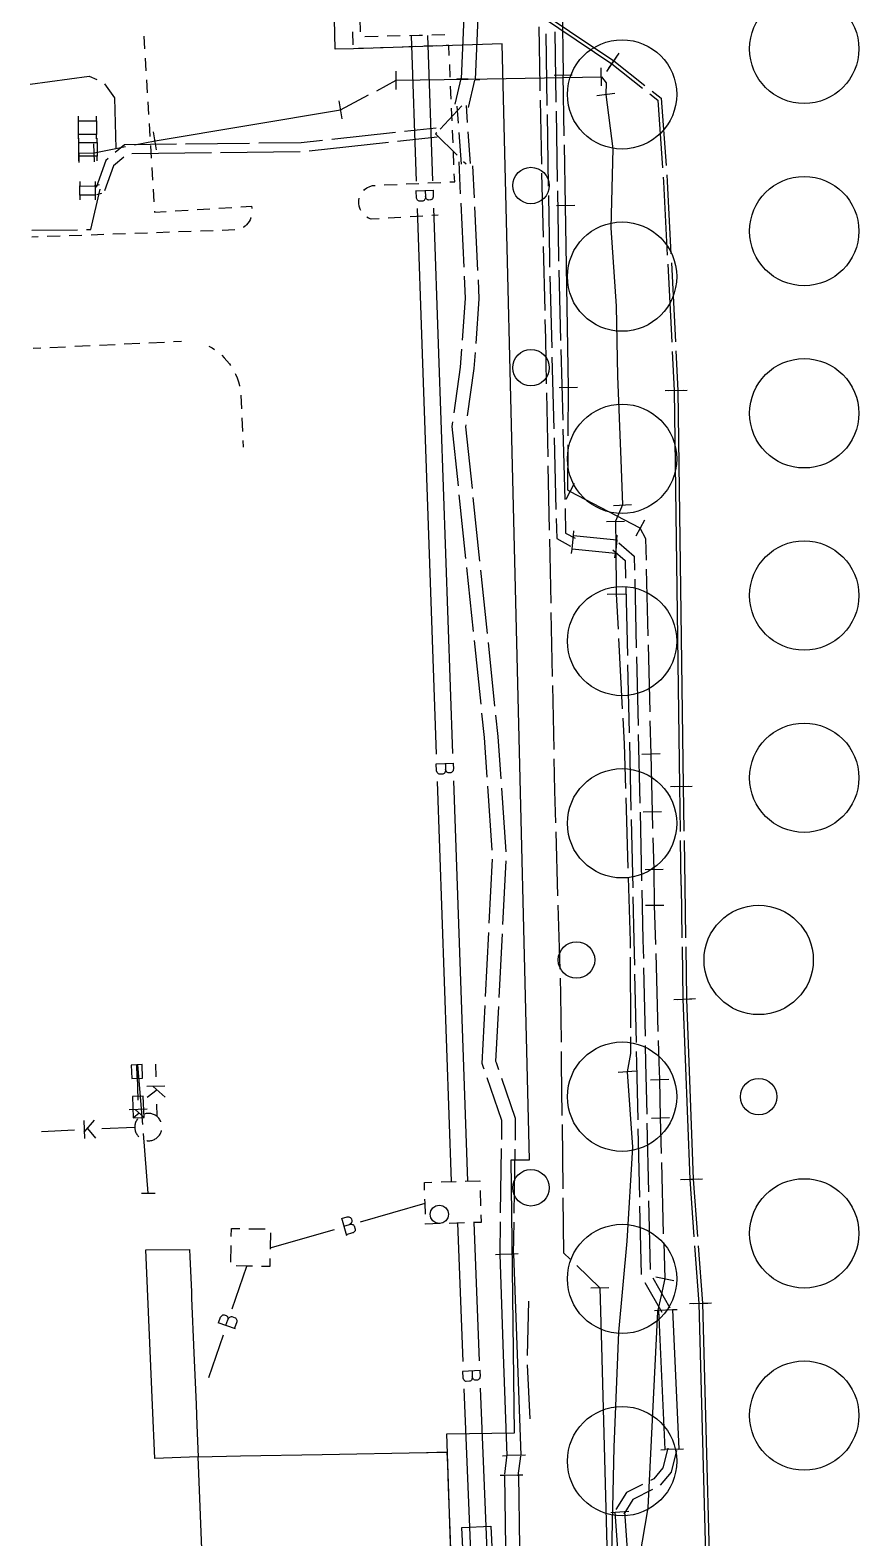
# Model space of a CAD drawing. Header units: metres. Extents: x 17721 to 17912, y 14015 to 15901.
# Drawn here: x 17761.7 to 17807.2, y 15401.1 to 15483.8 of the extents above; entities that cross this region are included whole.
import ezdxf

# ---------------------------------------------------------------- set-up
doc = ezdxf.new("R2010")
doc.units = ezdxf.units.M
for name, color, linetype in [('GC_BUILDING', 8, 'Continuous'), ('GC_CURB_EDGE', 1, 'Continuous'), ('GC_POWER_AXIS', 40, 'Continuous'), ('GC_RESULT_1F93603DB5', 3, 'Continuous'), ('GC_RESULT_5DD67F7FB9', 3, 'Continuous'), ('GC_SEWER_AXIS', 6, 'Continuous'), ('GC_SITE_BOUNDARY', 7, 'Continuous'), ('GC_TEST_GREEN_ZONE', 3, 'Continuous'), ('GC_WATER_AXIS', 5, 'Continuous')]:
    doc.layers.add(name, color=color, linetype=linetype)

msp = doc.modelspace()

# ---------------------------------------------------------------- linework, layer by layer
at = {"layer": 'GC_BUILDING'}
for points in [[(17770.892, 15407.273), (17770.961, 15405.537), (17768.576, 15405.439), (17768.452, 15408.362), (17768.089, 15416.895), (17770.491, 15416.907), (17770.508, 15416.51), (17770.59, 15414.581), (17770.605, 15414.233), (17770.733, 15411.239), (17770.847, 15408.405)], [(17773.626, 15391.792), (17771.511, 15391.703), (17771.49, 15392.235), (17770.961, 15405.537), (17773.29, 15405.58), (17777.769, 15405.664), (17783.5, 15405.77), (17783.594, 15405.772), (17784.057, 15405.781), (17784.62, 15405.791), (17784.645, 15405.104), (17784.688, 15403.884), (17784.792, 15400.987), (17784.914, 15397.608), (17785.01, 15394.935), (17785.134, 15391.463), (17784.464, 15391.447), (17784.278, 15391.443), (17784.244, 15392.242), (17778.143, 15391.984), (17777.827, 15391.97), (17774.106, 15391.813)]]:
    msp.add_lwpolyline(points, close=True, dxfattribs=at)
at = {"layer": 'GC_CURB_EDGE'}
for points in [[(17767.982, 15483.485), (17768.024, 15482.786)], [(17779.478, 15483.018), (17779.451, 15483.719)], [(17780.468, 15482.834), (17779.767, 15482.81)], [(17781.668, 15482.876), (17780.968, 15482.852)], [(17782.869, 15482.918), (17782.168, 15482.894)], [(17784.069, 15482.96), (17783.369, 15482.936)], [(17784.747, 15482.437), (17784.724, 15482.983), (17784.569, 15482.978)], [(17768.055, 15482.287), (17768.097, 15481.587)], [(17784.799, 15481.237), (17784.769, 15481.938)], [(17768.128, 15481.088), (17768.171, 15480.388)], [(17784.85, 15480.037), (17784.82, 15480.738)], [(17768.201, 15479.889), (17768.244, 15479.189)], [(17784.901, 15478.837), (17784.871, 15479.538)], [(17768.274, 15478.69), (17768.317, 15477.99)], [(17784.953, 15477.637), (17784.923, 15478.338)], [(17768.347, 15477.491), (17768.39, 15476.791)], [(17785.004, 15476.437), (17784.974, 15477.138)], [(17768.42, 15476.292), (17768.463, 15475.592)], [(17784.777, 15475.492), (17785.044, 15475.504), (17785.025, 15475.937)], [(17768.493, 15475.093), (17768.536, 15474.393)], [(17780.053, 15475.03), (17780.09, 15475.07), (17780.228, 15475.173), (17780.378, 15475.248), (17780.532, 15475.294), (17780.678, 15475.301)], [(17781.177, 15475.324), (17781.878, 15475.357)], [(17782.377, 15475.38), (17783.078, 15475.412)], [(17783.577, 15475.436), (17784.278, 15475.468)], [(17773.303, 15474.118), (17773.888, 15474.153), (17773.909, 15474.055), (17773.911, 15474.04)], [(17779.887, 15473.922), (17779.85, 15473.991), (17779.798, 15474.154), (17779.776, 15474.316), (17779.782, 15474.475), (17779.808, 15474.602)], [(17768.566, 15473.894), (17768.57, 15473.831), (17769.207, 15473.87)], [(17769.706, 15473.9), (17770.406, 15473.942)], [(17770.905, 15473.972), (17771.605, 15474.015)], [(17772.104, 15474.045), (17772.804, 15474.087)], [(17773.868, 15473.547), (17773.861, 15473.523), (17773.817, 15473.418), (17773.762, 15473.319), (17773.698, 15473.226), (17773.624, 15473.141), (17773.543, 15473.065), (17773.457, 15473), (17773.453, 15472.997)], [(17780.895, 15473.472), (17780.466, 15473.446), (17780.316, 15473.503), (17780.221, 15473.559)], [(17782.094, 15473.543), (17781.394, 15473.501)], [(17783.293, 15473.614), (17782.593, 15473.572)], [(17784.142, 15473.665), (17783.792, 15473.644)], [(17763.381, 15472.515), (17762.68, 15472.489)], [(17764.582, 15472.557), (17763.881, 15472.532)], [(17765.782, 15472.6), (17765.081, 15472.575)], [(17766.982, 15472.643), (17766.282, 15472.618)], [(17768.183, 15472.686), (17767.482, 15472.661)], [(17769.383, 15472.729), (17768.682, 15472.704)], [(17770.584, 15472.772), (17769.883, 15472.747)], [(17771.784, 15472.815), (17771.083, 15472.79)], [(17772.984, 15472.858), (17772.284, 15472.833)], [(17762.181, 15472.472), (17761.83, 15472.459)], [(17770.042, 15466.728), (17769.613, 15466.708)], [(17762.326, 15466.364), (17761.897, 15466.344)], [(17763.684, 15466.428), (17762.826, 15466.388)], [(17765.041, 15466.492), (17764.183, 15466.452)], [(17766.399, 15466.556), (17765.54, 15466.516)], [(17767.756, 15466.62), (17766.898, 15466.58)], [(17769.114, 15466.684), (17768.255, 15466.644)], [(17771.548, 15466.484), (17771.73, 15466.38), (17771.865, 15466.29)], [(17772.255, 15465.978), (17772.398, 15465.838), (17772.544, 15465.674), (17772.68, 15465.501), (17772.739, 15465.414)], [(17772.99, 15464.983), (17773.015, 15464.933), (17773.1, 15464.732), (17773.172, 15464.528), (17773.23, 15464.321), (17773.238, 15464.283)], [(17773.31, 15463.789), (17773.342, 15463.045)], [(17773.364, 15462.546), (17773.396, 15461.802)], [(17773.417, 15461.303), (17773.434, 15460.931)]]:
    msp.add_lwpolyline(points, dxfattribs=at)
at = {"layer": 'GC_POWER_AXIS'}
for points in [[(17785.416, 15481.152), (17785.764, 15489.255), (17786.514, 15489.223), (17786.166, 15481.12)], [(17764.387, 15478.847), (17765.388, 15478.848), (17765.388, 15478.098), (17764.388, 15478.097)], [(17764.416, 15476.898), (17764.416, 15477.648), (17765.416, 15477.647), (17765.416, 15476.897)], [(17764.469, 15474.768), (17764.47, 15475.268), (17765.314, 15475.266), (17765.314, 15474.766)], [(17791.491, 15455.343), (17791.565, 15456.089), (17793.942, 15455.851), (17793.868, 15455.105)], [(17787.532, 15416.649), (17788.282, 15416.675), (17788.478, 15411.164), (17788.676, 15405.621), (17787.926, 15405.595), (17787.728, 15411.138)], [(17796.26, 15413.573), (17797.01, 15413.607), (17797.356, 15405.958), (17796.606, 15405.924)], [(17787.789, 15404.531), (17788.539, 15404.545), (17788.609, 15400.559), (17787.859, 15400.545)], [(17793.863, 15402.49), (17794.361, 15402.526), (17794.994, 15393.626), (17794.496, 15393.59)]]:
    msp.add_lwpolyline(points, close=True, dxfattribs=at)
for points in [[(17788.324, 15487.963), (17788.39, 15486.19), (17788.8, 15485.24), (17793.68, 15481.97), (17795.361, 15480.637)], [(17788.515, 15488.057), (17788.58, 15486.24), (17788.92, 15485.4), (17793.79, 15482.14), (17795.489, 15480.789)], [(17790.917, 15487.799), (17790.953, 15485.335), (17791.002, 15481.345)], [(17789.736, 15480.482), (17789.73, 15480.75), (17789.687, 15483.999)], [(17790.044, 15483.619), (17790.108, 15479.685)], [(17790.542, 15483.735), (17790.605, 15479.873)], [(17793.512, 15481.725), (17794.068, 15482.555)], [(17793.104, 15480.76), (17793.087, 15481.76)], [(17793.402, 15481.555), (17793.958, 15482.385)], [(17761.739, 15480.864), (17764.977, 15481.3), (17765.392, 15481.105)], [(17765.826, 15480.871), (17766.377, 15480.1), (17766.441, 15477.323)], [(17780.763, 15480.499), (17781.832, 15481.069), (17785.791, 15481.136), (17793.096, 15481.26), (17793.368, 15480.927), (17793.348, 15480.294), (17793.719, 15477.303), (17793.614, 15472.964), (17793.906, 15468.682), (17793.975, 15464.832), (17794.164, 15460.234), (17794.258, 15457.763), (17793.873, 15456.871), (17793.888, 15455.493), (17793.916, 15452.877), (17794.017, 15450.942)], [(17781.84, 15480.569), (17781.823, 15481.568)], [(17785.073, 15479.755), (17785.427, 15481.246)], [(17785.167, 15481.163), (17785.416, 15481.152)], [(17785.803, 15479.581), (17786.157, 15481.072)], [(17786.166, 15481.12), (17786.416, 15481.109)], [(17791.502, 15481.351), (17790.502, 15481.339)], [(17791.062, 15478.02), (17791.002, 15481.345)], [(17768.6, 15477.754), (17778.777, 15479.441), (17780.322, 15480.264)], [(17778.859, 15478.948), (17778.696, 15479.934)], [(17789.826, 15476.467), (17789.747, 15479.983)], [(17792.852, 15480.233), (17793.844, 15480.356)], [(17795.753, 15480.327), (17796.19, 15479.98), (17796.456, 15476.258)], [(17795.88, 15480.477), (17796.38, 15480.08), (17796.647, 15476.387)], [(17785.438, 15479.668), (17784.243, 15478.39)], [(17785.256, 15478.708), (17785.189, 15479.65)], [(17785.755, 15478.744), (17785.687, 15479.686)], [(17790.116, 15479.185), (17790.18, 15475.251)], [(17790.613, 15479.373), (17790.676, 15475.511)], [(17764.387, 15478.847), (17764.387, 15479.097)], [(17765.387, 15478.848), (17765.387, 15479.098)], [(17784.031, 15478.441), (17782.284, 15478.251)], [(17764.388, 15477.847), (17764.388, 15478.097)], [(17764.434, 15476.565), (17764.409, 15477.565)], [(17764.416, 15477.648), (17764.416, 15477.898)], [(17765.266, 15476.586), (17765.241, 15477.585)], [(17765.388, 15477.848), (17765.388, 15478.098)], [(17765.416, 15477.647), (17765.416, 15477.897)], [(17769.773, 15477.558), (17766.926, 15477.525), (17766.412, 15477.1)], [(17767.46, 15477.527), (17768.6, 15477.754)], [(17768.682, 15477.261), (17768.518, 15478.248)], [(17773.788, 15477.604), (17770.273, 15477.563)], [(17777.795, 15477.764), (17776.617, 15477.636), (17774.288, 15477.61)], [(17781.414, 15477.654), (17777.065, 15477.182)], [(17781.787, 15478.197), (17778.292, 15477.818)], [(17784.085, 15477.943), (17781.911, 15477.708)], [(17784.058, 15478.192), (17783.998, 15478.128), (17785.181, 15476.96)], [(17785.417, 15476.464), (17785.292, 15478.21)], [(17785.915, 15476.5), (17785.79, 15478.245)], [(17791.269, 15461.565), (17791.286, 15464.196), (17791.131, 15474.195), (17791.071, 15477.52)], [(17764.415, 15476.648), (17764.415, 15476.898)], [(17764.421, 15477.065), (17765.254, 15477.085)], [(17765.254, 15477.085), (17766.441, 15477.323)], [(17766.027, 15476.781), (17765.894, 15476.671), (17765.356, 15475.18)], [(17765.415, 15476.647), (17765.415, 15476.897)], [(17766.887, 15476.844), (17766.318, 15476.373), (17765.826, 15475.01)], [(17766.441, 15477.323), (17766.97, 15477.429)], [(17771.694, 15477.08), (17767.321, 15477.029)], [(17776.568, 15477.136), (17772.194, 15477.085)], [(17785.369, 15474.83), (17785.286, 15476.587)], [(17785.537, 15476.609), (17785.666, 15476.482)], [(17786.13, 15474.627), (17786.046, 15476.377)], [(17789.916, 15472.451), (17789.837, 15475.967)], [(17796.683, 15475.888), (17796.71, 15475.51), (17796.914, 15471.552)], [(17764.471, 15475.517), (17764.47, 15475.267)], [(17764.84, 15472.873), (17765.076, 15472.876), (17765.591, 15475.095)], [(17765.522, 15475.335), (17765.245, 15475.256)], [(17765.315, 15475.516), (17765.315, 15475.266)], [(17790.684, 15475.011), (17790.744, 15471.32), (17790.748, 15471.148)], [(17796.492, 15475.759), (17796.51, 15475.5), (17796.717, 15471.475)], [(17764.469, 15474.767), (17764.469, 15474.517)], [(17765.314, 15474.766), (17765.313, 15474.516)], [(17765.66, 15474.855), (17765.383, 15474.776)], [(17785.561, 15470.816), (17785.393, 15474.33)], [(17790.188, 15474.751), (17790.244, 15471.31), (17790.257, 15470.816)], [(17791.631, 15474.203), (17790.631, 15474.187)], [(17786.321, 15470.626), (17786.154, 15474.127)], [(17761.826, 15472.836), (17764.34, 15472.867)], [(17790.006, 15468.435), (17789.927, 15471.951)], [(17796.743, 15470.976), (17796.964, 15466.691)], [(17796.939, 15471.053), (17797.163, 15466.717)], [(17785.477, 15466.805), (17785.643, 15469.086), (17785.585, 15470.316)], [(17786.216, 15466.629), (17786.395, 15469.076), (17786.345, 15470.127)], [(17790.27, 15470.317), (17790.372, 15466.383)], [(17790.761, 15470.648), (17790.862, 15466.787)], [(17790.091, 15464.419), (17790.04, 15466.9), (17790.017, 15467.935)], [(17785.015, 15462.816), (17785.369, 15465.332), (17785.44, 15466.307)], [(17785.749, 15462.654), (17786.115, 15465.252), (17786.179, 15466.131)], [(17790.385, 15465.883), (17790.487, 15461.95)], [(17790.875, 15466.287), (17790.975, 15462.425)], [(17796.99, 15466.192), (17797.1, 15464.05), (17797.39, 15442.33), (17797.429, 15439.853)], [(17797.188, 15466.218), (17797.3, 15464.05), (17797.59, 15442.33), (17797.631, 15439.855)], [(17790.173, 15460.403), (17790.101, 15463.919)], [(17791.786, 15464.204), (17790.786, 15464.188)], [(17796.6, 15464.043), (17797.6, 15464.057)], [(17796.8, 15464.043), (17797.8, 15464.057)], [(17785.246, 15458.822), (17784.909, 15462.065), (17784.945, 15462.32)], [(17786.016, 15458.673), (17785.665, 15462.051), (17785.68, 15462.158)], [(17790.988, 15461.925), (17791.088, 15458.064)], [(17790.5, 15461.45), (17790.602, 15457.516)], [(17795.567, 15454.741), (17795.539, 15455.904), (17795.227, 15456.494), (17791.374, 15458.506), (17791.25, 15458.575), (17791.266, 15461.065)], [(17790.256, 15456.387), (17790.184, 15459.903)], [(17791.605, 15458.949), (17791.143, 15458.063)], [(17785.661, 15454.825), (17785.298, 15458.325)], [(17786.429, 15454.689), (17786.067, 15458.175)], [(17793.758, 15457.744), (17794.758, 15457.782)], [(17790.615, 15457.016), (17790.644, 15455.922), (17791.406, 15455.498)], [(17791.101, 15457.564), (17791.136, 15456.22), (17791.65, 15455.934)], [(17793.373, 15456.866), (17794.373, 15456.877)], [(17795.458, 15456.937), (17794.996, 15456.051)], [(17791.565, 15456.089), (17791.59, 15456.338)], [(17793.942, 15455.851), (17793.967, 15456.1)], [(17790.339, 15452.372), (17790.266, 15455.888)], [(17791.466, 15455.094), (17791.49, 15455.343)], [(17793.725, 15455.303), (17794.407, 15454.724), (17794.429, 15453.745)], [(17794.05, 15455.683), (17794.901, 15454.96), (17794.919, 15454.194)], [(17786.076, 15450.828), (17785.713, 15454.328)], [(17793.843, 15454.856), (17793.867, 15455.105)], [(17786.843, 15450.705), (17786.481, 15454.192)], [(17794.93, 15453.694), (17795.016, 15449.929)], [(17795.668, 15450.581), (17795.579, 15454.241)], [(17793.416, 15452.872), (17794.416, 15452.883)], [(17794.44, 15453.245), (17794.525, 15449.5)], [(17790.421, 15448.356), (17790.349, 15451.872)], [(17786.491, 15446.831), (17786.128, 15450.331)], [(17787.257, 15446.722), (17786.895, 15450.208)], [(17794.043, 15450.443), (17794.246, 15446.572)], [(17795.027, 15449.429), (17795.113, 15445.664)], [(17795.769, 15446.42), (17795.68, 15450.081)], [(17794.537, 15449), (17794.622, 15445.254)], [(17790.504, 15444.34), (17790.431, 15447.856)], [(17786.831, 15442.828), (17786.681, 15445.001), (17786.543, 15446.334)], [(17787.59, 15442.731), (17787.429, 15445.065), (17787.308, 15446.224)], [(17794.272, 15446.072), (17794.346, 15444.658), (17794.422, 15442.2)], [(17795.927, 15440.004), (17795.899, 15440.913), (17795.825, 15444.09), (17795.781, 15445.92)], [(17794.633, 15444.754), (17794.718, 15441.009)], [(17795.124, 15445.164), (17795.21, 15441.399)], [(17790.6, 15440.324), (17790.55, 15442.08), (17790.514, 15443.84)], [(17796.325, 15444.102), (17795.325, 15444.078)], [(17787.108, 15438.819), (17786.866, 15442.329)], [(17787.865, 15438.735), (17787.624, 15442.232)], [(17796.89, 15442.323), (17797.89, 15442.337)], [(17797.09, 15442.323), (17798.09, 15442.337)], [(17794.437, 15441.7), (17794.556, 15437.826)], [(17794.73, 15440.509), (17794.815, 15436.763)], [(17795.221, 15440.9), (17795.306, 15437.135)], [(17796.399, 15440.925), (17795.399, 15440.901)], [(17790.715, 15436.309), (17790.615, 15439.824)], [(17796.084, 15433.648), (17796.022, 15435.785), (17795.998, 15437.755), (17795.943, 15439.504)], [(17797.475, 15436.877), (17797.436, 15439.354)], [(17797.639, 15439.355), (17797.68, 15436.88), (17797.722, 15434.016)], [(17786.943, 15434.806), (17787.128, 15438.32)], [(17787.69, 15434.736), (17787.875, 15438.236)], [(17796.498, 15437.761), (17795.498, 15437.749)], [(17794.572, 15437.326), (17794.68, 15433.817), (17794.682, 15433.451)], [(17794.826, 15436.263), (17794.88, 15433.891), (17794.91, 15432.518)], [(17795.318, 15436.635), (17795.38, 15433.903), (17795.402, 15432.87)], [(17797.475, 15436.877), (17797.519, 15434.009)], [(17790.831, 15432.294), (17790.73, 15435.809)], [(17796.522, 15435.791), (17795.522, 15435.779)], [(17786.738, 15430.793), (17786.917, 15434.307)], [(17787.486, 15430.736), (17787.664, 15434.237)], [(17794.684, 15432.951), (17794.704, 15429.075)], [(17796.223, 15428.874), (17796.099, 15433.148)], [(17797.527, 15433.51), (17797.571, 15430.642), (17797.946, 15420.763), (17798.175, 15417.607)], [(17797.729, 15433.517), (17797.771, 15430.653), (17798.145, 15420.774), (17798.375, 15417.615)], [(17794.92, 15432.018), (17795.001, 15428.272)], [(17795.413, 15432.37), (17795.494, 15428.605)], [(17790.902, 15428.278), (17790.87, 15430.92), (17790.845, 15431.794)], [(17786.662, 15426.798), (17786.628, 15426.896), (17786.551, 15427.12), (17786.712, 15430.294)], [(17797.071, 15430.623), (17798.071, 15430.661)], [(17797.271, 15430.634), (17798.271, 15430.672)], [(17787.468, 15426.763), (17787.337, 15427.142), (17787.307, 15427.228), (17787.46, 15430.237)], [(17790.248, 15356.895), (17790.28, 15357.36), (17790.899, 15359.139), (17791.448, 15360.216), (17791.521, 15362.139), (17791.642, 15367.42), (17792.468, 15372.843), (17793.044, 15380.45), (17793.402, 15386.364), (17793.634, 15393.157), (17793.652, 15399.403), (17793.804, 15406.066), (17794.064, 15412.365), (17794.505, 15417.367), (17794.816, 15422.518), (17794.523, 15426.655), (17794.711, 15427.665), (17794.706, 15428.575)], [(17795.505, 15428.105), (17795.525, 15427.167), (17795.586, 15424.34)], [(17796.396, 15422.176), (17796.344, 15424.133), (17796.299, 15426.237), (17796.272, 15427.179), (17796.237, 15428.374)], [(17767.916, 15423.771), (17767.652, 15427.043)], [(17790.95, 15424.261), (17790.916, 15427.087), (17790.908, 15427.778)], [(17795.012, 15427.772), (17795.025, 15427.156), (17795.093, 15424.027)], [(17787.624, 15422.944), (17787.639, 15423.981), (17786.826, 15426.326)], [(17788.374, 15422.913), (17788.391, 15424.101), (17787.632, 15426.291)], [(17795.022, 15426.69), (17794.024, 15426.619)], [(17795.799, 15426.226), (17796.799, 15426.248)], [(17790.998, 15420.245), (17790.956, 15423.761)], [(17795.597, 15423.84), (17795.678, 15420.075)], [(17795.844, 15424.122), (17796.844, 15424.144)], [(17768.22, 15420), (17767.956, 15423.273)], [(17795.103, 15423.527), (17795.184, 15419.781)], [(17787.565, 15418.926), (17787.617, 15422.445)], [(17788.315, 15418.909), (17788.366, 15422.413)], [(17796.514, 15417.763), (17796.409, 15421.677)], [(17797.446, 15420.744), (17798.446, 15420.782)], [(17797.645, 15420.755), (17798.645, 15420.793)], [(17767.845, 15420), (17768.595, 15420)], [(17791.38, 15416.373), (17791.04, 15416.7), (17791.004, 15419.745)], [(17795.689, 15419.575), (17795.77, 15415.81)], [(17795.195, 15419.281), (17795.276, 15415.535)], [(17787.532, 15416.667), (17787.558, 15418.427)], [(17788.282, 15416.657), (17788.308, 15418.409)], [(17796.527, 15417.264), (17796.579, 15415.307), (17796.377, 15414.388), (17796.181, 15413.497), (17795.644, 15402.74), (17794.221, 15394.338), (17792.341, 15369.457), (17791.913, 15363.812), (17792.53, 15362.011)], [(17798.212, 15417.109), (17798.441, 15413.953), (17799.022, 15392.59), (17799.845, 15362.351), (17799.687, 15360.608)], [(17798.411, 15417.117), (17798.641, 15413.958), (17799.222, 15392.595), (17800.045, 15362.349), (17799.825, 15360.613)], [(17787.283, 15416.64), (17787.532, 15416.649)], [(17788.282, 15416.676), (17788.532, 15416.684)], [(17791.741, 15416.027), (17793.01, 15414.81), (17793.096, 15411.598), (17793.7, 15388.95), (17793.783, 15369.486), (17793.81, 15363.09), (17793.905, 15361.316)], [(17796.091, 15415.414), (17797.067, 15415.2)], [(17792.51, 15414.797), (17793.51, 15414.823)], [(17795.487, 15415.091), (17796.418, 15413.466)], [(17795.916, 15415.348), (17796.852, 15413.714)], [(17789.092, 15414.07), (17789.022, 15411.086)], [(17797.941, 15413.939), (17798.941, 15413.967)], [(17798.141, 15413.944), (17799.141, 15413.972)], [(17796.011, 15413.562), (17796.26, 15413.573)], [(17797.01, 15413.607), (17797.259, 15413.618)], [(17789.021, 15410.587), (17789.172, 15407.606)], [(17787.677, 15405.586), (17787.926, 15405.595)], [(17787.792, 15404.586), (17787.929, 15405.656)], [(17788.536, 15404.49), (17788.673, 15405.56)], [(17788.676, 15405.622), (17788.926, 15405.631)], [(17796.739, 15406.003), (17796.463, 15404.925), (17795.972, 15404.325), (17795.8, 15404.239)], [(17797.223, 15405.879), (17796.921, 15404.693), (17796.33, 15403.972)], [(17796.357, 15405.913), (17796.606, 15405.924)], [(17797.356, 15405.958), (17797.605, 15405.969)], [(17787.539, 15404.527), (17787.789, 15404.532)], [(17788.539, 15404.545), (17788.789, 15404.549)], [(17795.353, 15404.015), (17794.479, 15403.579), (17793.899, 15402.639)], [(17795.898, 15403.729), (17794.829, 15403.195), (17794.325, 15402.377)], [(17793.613, 15402.473), (17793.863, 15402.491)], [(17794.361, 15402.526), (17794.611, 15402.544)]]:
    msp.add_lwpolyline(points, dxfattribs=at)
at = {"layer": 'GC_RESULT_1F93603DB5', "true_color": 0x2c7553}
for centre in [(17804.232, 15482.794), (17794.232, 15480.294), (17804.232, 15472.794), (17794.232, 15470.294), (17804.232, 15462.794), (17794.232, 15460.294), (17804.232, 15452.794), (17794.232, 15450.294), (17804.232, 15442.794), (17794.232, 15440.294), (17801.732, 15432.794), (17794.232, 15425.294), (17804.232, 15417.794), (17794.232, 15415.294), (17804.232, 15407.794), (17794.232, 15405.294)]:
    msp.add_circle(centre, 3, dxfattribs=at)
at = {"layer": 'GC_RESULT_5DD67F7FB9', "true_color": 0x9b704a}
for centre in [(17789.232, 15475.294), (17789.232, 15465.294), (17791.732, 15432.794), (17801.732, 15425.294), (17789.232, 15420.294)]:
    msp.add_circle(centre, 1, dxfattribs=at)
at = {"layer": 'GC_SEWER_AXIS'}
for points in [[(17767.288, 15427.03), (17767.313, 15426.292), (17767.913, 15426.313), (17767.888, 15427.051)], [(17767.349, 15425.304), (17767.392, 15424.133), (17767.991, 15424.155), (17767.948, 15425.326)]]:
    msp.add_lwpolyline(points, close=True, dxfattribs=at)
for points in [[(17767.612, 15426.341), (17767.588, 15427.041), (17767.63, 15425.81), (17767.656, 15425.11)], [(17768.62, 15427.086), (17768.638, 15426.386)], [(17769.135, 15425.87), (17768.145, 15425.845)], [(17768.704, 15425.669), (17768.16, 15425.245)], [(17768.498, 15425.854), (17769.15, 15425.27)], [(17768.159, 15424.6), (17767.169, 15424.564)], [(17767.522, 15424.577), (17768.004, 15424.156)], [(17768.676, 15424.887), (17768.693, 15424.216)], [(17764.68, 15423.979), (17764.726, 15422.99)], [(17764.709, 15423.342), (17765.28, 15424.007)], [(17767.731, 15424.394), (17767.404, 15424.133)], [(17767.632, 15424.073), (17767.624, 15424.064), (17767.595, 15424.02), (17767.569, 15423.975), (17767.546, 15423.928), (17767.527, 15423.879), (17767.511, 15423.829), (17767.498, 15423.779), (17767.489, 15423.727), (17767.484, 15423.675), (17767.482, 15423.623)], [(17768.693, 15424.216), (17768.65, 15424.247), (17768.606, 15424.274), (17768.56, 15424.299), (17768.512, 15424.32), (17768.462, 15424.338), (17768.412, 15424.352), (17768.361, 15424.363), (17768.309, 15424.37), (17768.257, 15424.374), (17768.204, 15424.373), (17768.152, 15424.37), (17768.1, 15424.362), (17768.049, 15424.351), (17768.038, 15424.348)], [(17768.921, 15423.919), (17768.917, 15423.93), (17768.894, 15423.977), (17768.867, 15424.023), (17768.838, 15424.066), (17768.806, 15424.107), (17768.771, 15424.146), (17768.733, 15424.182), (17768.693, 15424.216)], [(17762.365, 15423.389), (17764.175, 15423.471)], [(17764.89, 15423.553), (17765.325, 15423.017)], [(17765.673, 15423.54), (17767.482, 15423.623)], [(17767.482, 15423.623), (17767.484, 15423.57), (17767.489, 15423.518), (17767.499, 15423.467), (17767.511, 15423.416), (17767.528, 15423.366), (17767.547, 15423.318), (17767.57, 15423.271), (17767.597, 15423.225), (17767.626, 15423.182), (17767.658, 15423.141), (17767.693, 15423.102), (17767.702, 15423.094)], [(17768.143, 15422.88), (17768.155, 15422.878), (17768.207, 15422.874), (17768.26, 15422.875), (17768.312, 15422.878), (17768.364, 15422.886), (17768.415, 15422.897), (17768.465, 15422.911), (17768.514, 15422.929), (17768.562, 15422.95), (17768.608, 15422.975), (17768.653, 15423.003), (17768.695, 15423.034), (17768.735, 15423.068), (17768.772, 15423.104), (17768.807, 15423.143), (17768.84, 15423.184), (17768.869, 15423.228), (17768.895, 15423.273), (17768.918, 15423.32), (17768.937, 15423.369), (17768.953, 15423.419), (17768.956, 15423.43)]]:
    msp.add_lwpolyline(points, dxfattribs=at)
at = {"layer": 'GC_SITE_BOUNDARY'}
msp.add_lwpolyline([(17792.559, 15282.734), (17791.607, 15285.234), (17793.367, 15287.293), (17793.334, 15316.706), (17793.069, 15320.849), (17792.967, 15322.451), (17792.636, 15363.983), (17792.416, 15370.926), (17785.206, 15370.654), (17785.07, 15374.668), (17792.249, 15374.949), (17791.675, 15391.611), (17785.134, 15391.464), (17784.62, 15406.791), (17788.335, 15406.838), (17788.154, 15421.826), (17789.147, 15421.825), (17787.648, 15483.064), (17779.486, 15482.803), (17778.486, 15482.776), (17778.297, 15491.089)], dxfattribs=at)
at = {"layer": 'GC_TEST_GREEN_ZONE'}
msp.add_lwpolyline([(17792.559, 15282.734), (17791.607, 15285.234), (17793.367, 15287.293), (17793.334, 15316.706), (17793.069, 15320.849), (17792.967, 15322.451), (17792.636, 15363.983), (17792.416, 15370.926), (17785.206, 15370.654), (17785.07, 15374.668), (17792.249, 15374.949), (17791.675, 15391.611), (17785.134, 15391.464), (17784.62, 15406.791), (17788.335, 15406.838), (17788.154, 15421.826), (17789.147, 15421.825), (17787.648, 15483.064), (17779.486, 15482.803), (17778.486, 15482.776), (17778.297, 15491.089)], dxfattribs=at)
at = {"layer": 'GC_WATER_AXIS'}
for points in [[(17779.878, 15483.728), (17779.857, 15484.451)], [(17780.837, 15483.476), (17780.114, 15483.461)], [(17782.06, 15483.503), (17781.337, 15483.487)], [(17783.283, 15483.529), (17783.1, 15483.525), (17782.56, 15483.514)], [(17782.65, 15483.517), (17782.931, 15475.532)], [(17783.55, 15483.533), (17783.831, 15475.556)], [(17784.506, 15483.555), (17783.783, 15483.54)], [(17783.897, 15475.02), (17782.9, 15474.985)], [(17783.445, 15474.683), (17783.442, 15474.644), (17783.44, 15474.61), (17783.426, 15474.561), (17783.411, 15474.531), (17783.393, 15474.502), (17783.362, 15474.471), (17783.328, 15474.45), (17783.296, 15474.439), (17783.106, 15474.432), (17783.087, 15474.436), (17783.061, 15474.446), (17783.03, 15474.465), (17783.001, 15474.496), (17782.981, 15474.523), (17782.959, 15474.569), (17782.949, 15474.597), (17782.945, 15474.624), (17782.933, 15474.986)], [(17783.433, 15475.004), (17783.445, 15474.683)], [(17783.861, 15475.019), (17783.872, 15474.7), (17783.867, 15474.67), (17783.85, 15474.619), (17783.824, 15474.572), (17783.81, 15474.553), (17783.792, 15474.535), (17783.768, 15474.519), (17783.738, 15474.505), (17783.724, 15474.501), (17783.608, 15474.497), (17783.585, 15474.502), (17783.555, 15474.514), (17783.534, 15474.528), (17783.513, 15474.544), (17783.491, 15474.571), (17783.471, 15474.606), (17783.457, 15474.637), (17783.445, 15474.683)], [(17782.984, 15474.033), (17783.265, 15466.049), (17784.033, 15444.089)], [(17783.884, 15474.057), (17784.164, 15466.08), (17784.932, 15444.121)], [(17784.999, 15443.581), (17784.002, 15443.546)], [(17784.546, 15443.244), (17784.544, 15443.205), (17784.541, 15443.171), (17784.528, 15443.122), (17784.512, 15443.092), (17784.495, 15443.063), (17784.464, 15443.032), (17784.429, 15443.011), (17784.398, 15443), (17784.207, 15442.994), (17784.189, 15442.997), (17784.162, 15443.007), (17784.132, 15443.026), (17784.102, 15443.057), (17784.083, 15443.084), (17784.061, 15443.13), (17784.05, 15443.158), (17784.047, 15443.185), (17784.034, 15443.547)], [(17784.535, 15443.565), (17784.546, 15443.244)], [(17784.962, 15443.58), (17784.973, 15443.261), (17784.969, 15443.231), (17784.952, 15443.18), (17784.926, 15443.133), (17784.911, 15443.113), (17784.893, 15443.096), (17784.869, 15443.08), (17784.84, 15443.066), (17784.825, 15443.062), (17784.71, 15443.058), (17784.687, 15443.063), (17784.657, 15443.075), (17784.636, 15443.089), (17784.615, 15443.105), (17784.593, 15443.132), (17784.573, 15443.167), (17784.559, 15443.198), (17784.546, 15443.244)], [(17784.085, 15442.59), (17784.854, 15420.631)], [(17784.985, 15442.622), (17785.753, 15420.663)], [(17783.392, 15420.17), (17783.379, 15420.586), (17783.795, 15420.599)], [(17784.294, 15420.615), (17785.126, 15420.641)], [(17785.626, 15420.657), (17786.418, 15420.682), (17786.419, 15420.643)], [(17783.434, 15418.839), (17783.415, 15419.443), (17783.408, 15419.671)], [(17786.435, 15420.143), (17786.461, 15419.311)], [(17779.883, 15418.428), (17783.415, 15419.443)], [(17786.477, 15418.811), (17786.49, 15418.396), (17786.074, 15418.382)], [(17772.783, 15417.618), (17772.791, 15418.068), (17773.241, 15418.059)], [(17773.741, 15418.05), (17774.641, 15418.033)], [(17774.91, 15416.998), (17778.442, 15418.013)], [(17778.825, 15418.641), (17779.101, 15417.682)], [(17778.835, 15418.606), (17779.141, 15418.694), (17779.172, 15418.697), (17779.225, 15418.693), (17779.278, 15418.679), (17779.3, 15418.669), (17779.321, 15418.656), (17779.342, 15418.637), (17779.363, 15418.612), (17779.371, 15418.598), (17779.403, 15418.487), (17779.404, 15418.464), (17779.399, 15418.432), (17779.391, 15418.408), (17779.38, 15418.383), (17779.359, 15418.356), (17779.33, 15418.328), (17779.303, 15418.307), (17779.262, 15418.283)], [(17778.953, 15418.195), (17779.262, 15418.283)], [(17779.262, 15418.283), (17779.3, 15418.291), (17779.333, 15418.296), (17779.384, 15418.295), (17779.418, 15418.287), (17779.45, 15418.277), (17779.487, 15418.255), (17779.517, 15418.226), (17779.534, 15418.199), (17779.587, 15418.016), (17779.589, 15417.997), (17779.585, 15417.968), (17779.574, 15417.934), (17779.551, 15417.898), (17779.529, 15417.873), (17779.49, 15417.84), (17779.466, 15417.823), (17779.44, 15417.813), (17779.092, 15417.713)], [(17784.243, 15418.325), (17783.451, 15418.3), (17783.45, 15418.339)], [(17785.575, 15418.367), (17784.743, 15418.34)], [(17785.191, 15418.351), (17785.493, 15410.763)], [(17786.091, 15418.387), (17786.392, 15410.799)], [(17772.756, 15416.218), (17772.773, 15417.118)], [(17774.926, 15417.817), (17774.91, 15416.998)], [(17774.899, 15416.417), (17774.891, 15415.967), (17774.441, 15415.976)], [(17774.91, 15416.998), (17774.909, 15416.917)], [(17772.83, 15413.644), (17773.631, 15415.991)], [(17773.941, 15415.985), (17773.631, 15415.991), (17773.041, 15416.002)], [(17772.084, 15412.886), (17772.187, 15413.188), (17772.202, 15413.215), (17772.236, 15413.256), (17772.277, 15413.291), (17772.298, 15413.304), (17772.321, 15413.314), (17772.348, 15413.32), (17772.381, 15413.323), (17772.396, 15413.322), (17772.506, 15413.284), (17772.525, 15413.272), (17772.549, 15413.25), (17772.564, 15413.229), (17772.578, 15413.206), (17772.588, 15413.173), (17772.595, 15413.134), (17772.597, 15413.099), (17772.592, 15413.052)], [(17772.489, 15412.748), (17772.592, 15413.052)], [(17772.592, 15413.052), (17772.608, 15413.088), (17772.623, 15413.118), (17772.653, 15413.159), (17772.678, 15413.182), (17772.705, 15413.203), (17772.745, 15413.221), (17772.785, 15413.229), (17772.818, 15413.227), (17772.998, 15413.166), (17773.014, 15413.156), (17773.036, 15413.137), (17773.057, 15413.108), (17773.074, 15413.069), (17773.082, 15413.036), (17773.087, 15412.986), (17773.086, 15412.956), (17773.08, 15412.929), (17772.962, 15412.586)], [(17771.544, 15409.878), (17772.345, 15412.225)], [(17772.049, 15412.898), (17772.993, 15412.576)], [(17786.461, 15410.259), (17785.465, 15410.22)], [(17786.01, 15409.92), (17786.008, 15409.881), (17786.006, 15409.847), (17785.993, 15409.798), (17785.977, 15409.768), (17785.96, 15409.739), (17785.929, 15409.708), (17785.894, 15409.686), (17785.863, 15409.675), (17785.673, 15409.668), (17785.654, 15409.671), (17785.627, 15409.681), (17785.597, 15409.7), (17785.567, 15409.731), (17785.548, 15409.758), (17785.525, 15409.804), (17785.515, 15409.832), (17785.512, 15409.859), (17785.497, 15410.221)], [(17785.998, 15410.241), (17786.01, 15409.92)], [(17786.425, 15410.258), (17786.437, 15409.939), (17786.433, 15409.909), (17786.416, 15409.858), (17786.39, 15409.81), (17786.376, 15409.791), (17786.358, 15409.774), (17786.334, 15409.758), (17786.305, 15409.743), (17786.29, 15409.739), (17786.175, 15409.735), (17786.152, 15409.739), (17786.122, 15409.751), (17786.101, 15409.765), (17786.079, 15409.781), (17786.058, 15409.808), (17786.038, 15409.843), (17786.023, 15409.874), (17786.01, 15409.92)], [(17785.553, 15409.264), (17785.855, 15401.676), (17786.071, 15396.242)], [(17786.452, 15409.3), (17786.754, 15401.712)], [(17786.754, 15401.712), (17786.97, 15396.278)]]:
    msp.add_lwpolyline(points, dxfattribs=at)
for points in [[(17783.7, 15418.84), (17783.71, 15418.941), (17783.739, 15419.035), (17783.846, 15419.194), (17784.005, 15419.301), (17784.099, 15419.33), (17784.2, 15419.34), (17784.301, 15419.33), (17784.395, 15419.301), (17784.554, 15419.194), (17784.661, 15419.035), (17784.69, 15418.941), (17784.7, 15418.84), (17784.69, 15418.739), (17784.661, 15418.645), (17784.554, 15418.486), (17784.395, 15418.379), (17784.301, 15418.35), (17784.2, 15418.34), (17784.099, 15418.35), (17784.005, 15418.379), (17783.846, 15418.486), (17783.739, 15418.645), (17783.71, 15418.739)], [(17785.441, 15401.652), (17787.02, 15401.729), (17787.625, 15389.367), (17786.046, 15389.29)]]:
    msp.add_lwpolyline(points, close=True, dxfattribs=at)

doc.saveas('drawing.dxf')
